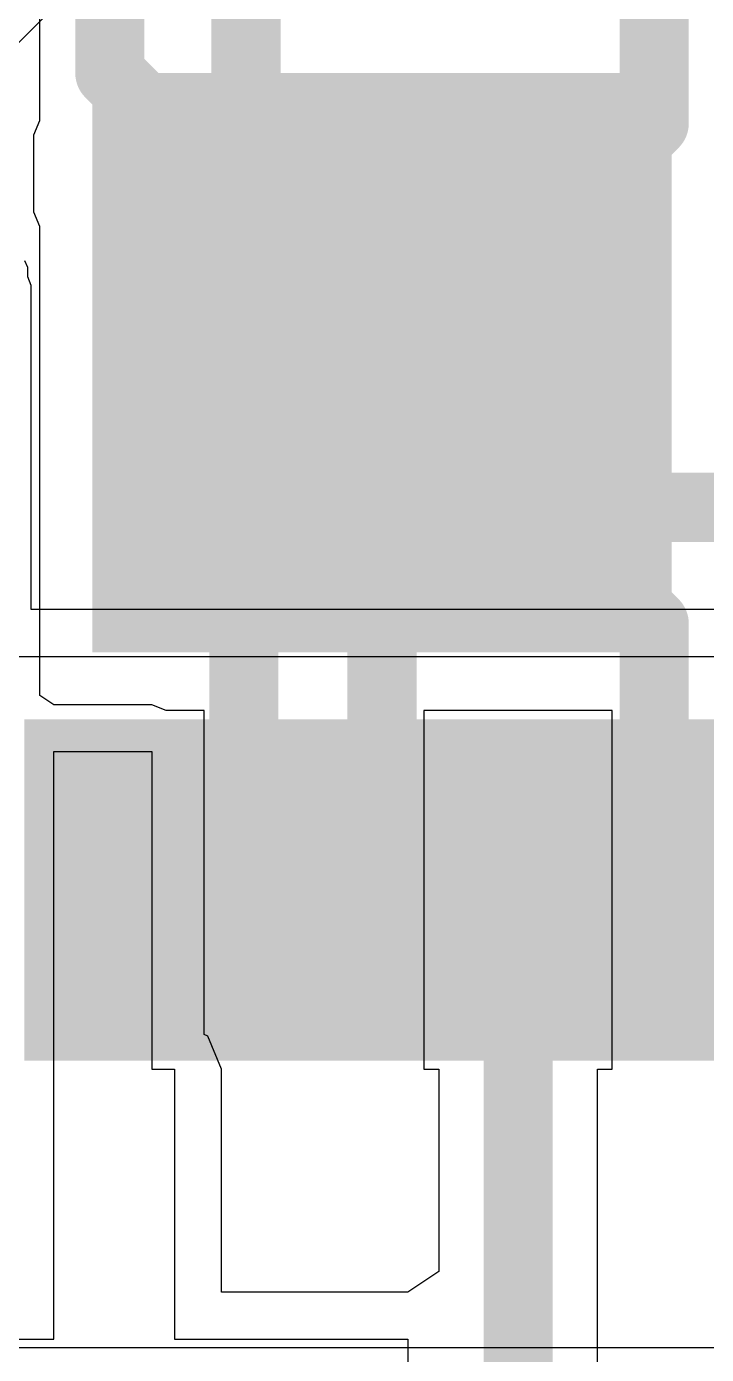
# Model space of a CAD drawing. Header units: inches. Extents: x -0.2 to 17.4, y -0.2 to 2.6.
# Drawn here: x 1.6749 to 1.7535, y 0.9392 to 1.0929 of the extents above; entities that cross this region are included whole.
import ezdxf

# ---------------------------------------------------------------- set-up
doc = ezdxf.new("R2010")
doc.units = ezdxf.units.IN
doc.header["$MEASUREMENT"] = 0
for name, color, linetype in [('Bottom Layer', 5, 'Continuous'), ('Drill Drawing', 1, 'Continuous'), ('Top Layer', 1, 'Continuous'), ('Top Paste', 8, 'Continuous'), ('Top Solder', 216, 'Continuous'), ('Via Holes', 16, 'Continuous')]:
    doc.layers.add(name, color=color, linetype=linetype)

# ---------------------------------------------------------------- blocks, each defined once
blk = doc.blocks.new('20_QFN_3X3__21')
at = {"layer": 'Top Layer'}
for points in [[(0.07677, 0.0374), (0.07677, 0.02559), (0.04528, 0.02559), (0.04528, 0.0374)], [(-0.02953, 0.02953), (0.02953, 0.02953), (0.02953, -0.02953), (-0.02953, -0.02953)], [(0.07677, 0.02165), (0.07677, 0.00984), (0.04528, 0.00984), (0.04528, 0.02165)], [(0.07677, 0.00591), (0.07677, -0.00591), (0.04528, -0.00591), (0.04528, 0.00591)], [(0.07677, -0.00984), (0.07677, -0.02165), (0.04528, -0.02165), (0.04528, -0.00984)], [(0.07677, -0.02559), (0.07677, -0.0374), (0.04528, -0.0374), (0.04528, -0.02559)]]:
    blk.add_hatch(color=1, dxfattribs=at).paths.add_polyline_path(points)
at = {"layer": 'Top Paste'}
for points in [[(0.07677, 0.0374), (0.07677, 0.02559), (0.04528, 0.02559), (0.04528, 0.0374)], [(-0.02953, 0.02953), (0.02953, 0.02953), (0.02953, -0.02953), (-0.02953, -0.02953)], [(0.07677, 0.02165), (0.07677, 0.00984), (0.04528, 0.00984), (0.04528, 0.02165)], [(0.07677, 0.00591), (0.07677, -0.00591), (0.04528, -0.00591), (0.04528, 0.00591)], [(0.07677, -0.00984), (0.07677, -0.02165), (0.04528, -0.02165), (0.04528, -0.00984)], [(0.07677, -0.02559), (0.07677, -0.0374), (0.04528, -0.0374), (0.04528, -0.02559)]]:
    blk.add_hatch(color=8, dxfattribs=at).paths.add_polyline_path(points)
at = {"layer": 'Top Solder'}
for points in [[(0.08077, 0.0414), (0.08077, 0.02159), (0.04128, 0.02159), (0.04128, 0.0414)], [(-0.03353, 0.03353), (0.03353, 0.03353), (0.03353, -0.03353), (-0.03353, -0.03353)], [(0.08077, 0.02565), (0.08077, 0.00584), (0.04128, 0.00584), (0.04128, 0.02565)], [(0.08077, 0.00991), (0.08077, -0.00991), (0.04128, -0.00991), (0.04128, 0.00991)], [(0.08077, -0.00584), (0.08077, -0.02565), (0.04128, -0.02565), (0.04128, -0.00584)], [(0.08077, -0.02159), (0.08077, -0.0414), (0.04128, -0.0414), (0.04128, -0.02159)]]:
    blk.add_hatch(color=216, dxfattribs=at).paths.add_polyline_path(points)

msp = doc.modelspace()

# ---------------------------------------------------------------- hatches: boundary and pattern name
at = {"layer": 'Bottom Layer'}
h = msp.add_hatch(color=5, dxfattribs=at)
edge = h.paths.add_edge_path()
edge.add_arc((1.7, 1.071), 0.01181, 0, 360)
h = msp.add_hatch(color=5, dxfattribs=at)
edge = h.paths.add_edge_path()
edge.add_arc((1.733, 1.071), 0.01181, 0, 360)
h = msp.add_hatch(color=5, dxfattribs=at)
edge = h.paths.add_edge_path()
edge.add_arc((1.716, 1.054), 0.01181, 0, 360)
h = msp.add_hatch(color=5, dxfattribs=at)
edge = h.paths.add_edge_path()
edge.add_arc((1.7, 1.03725), 0.01181, 0, 360)
h = msp.add_hatch(color=5, dxfattribs=at)
edge = h.paths.add_edge_path()
edge.add_arc((1.733, 1.03725), 0.01181, 0, 360)
at = {"layer": 'Top Layer'}
h = msp.add_hatch(color=1, dxfattribs=at)
edge = h.paths.add_edge_path()
edge.add_arc((1.7, 1.071), 0.01181, 0, 360)
h = msp.add_hatch(color=1, dxfattribs=at)
edge = h.paths.add_edge_path()
edge.add_arc((1.733, 1.071), 0.01181, 0, 360)
h = msp.add_hatch(color=1, dxfattribs=at)
edge = h.paths.add_edge_path()
edge.add_arc((1.716, 1.054), 0.01181, 0, 360)
h = msp.add_hatch(color=1, dxfattribs=at)
edge = h.paths.add_edge_path()
edge.add_arc((1.7, 1.03725), 0.01181, 0, 360)
h = msp.add_hatch(color=1, dxfattribs=at)
edge = h.paths.add_edge_path()
edge.add_arc((1.733, 1.03725), 0.01181, 0, 360)
at = {"layer": 'Via Holes'}
h = msp.add_hatch(color=7, dxfattribs=at)
edge = h.paths.add_edge_path()
edge.add_arc((1.7, 1.071), 0.00591, 0, 360)
h = msp.add_hatch(color=7, dxfattribs=at)
edge = h.paths.add_edge_path()
edge.add_arc((1.733, 1.071), 0.00591, 0, 360)
h = msp.add_hatch(color=7, dxfattribs=at)
edge = h.paths.add_edge_path()
edge.add_arc((1.716, 1.054), 0.00591, 0, 360)
h = msp.add_hatch(color=7, dxfattribs=at)
edge = h.paths.add_edge_path()
edge.add_arc((1.7, 1.03725), 0.00591, 0, 360)
h = msp.add_hatch(color=7, dxfattribs=at)
edge = h.paths.add_edge_path()
edge.add_arc((1.733, 1.03725), 0.00591, 0, 360)

# ---------------------------------------------------------------- linework, layer by layer
at = {"layer": 'Bottom Layer'}
for p, q in [((1.65731, 1.07441), (1.71228, 1.12938)), ((1.675, 1.06499), (1.67468, 1.06576)), ((1.675, 1.06392), (1.675, 1.06499)), ((1.67541, 1.06292), (1.675, 1.06392)), ((1.67541, 1.02541), (1.67541, 1.06292)), ((1.85192, 1.02541), (1.67541, 1.02541)), ((1.67, 1.02), (1.85192, 1.02)), ((1.853, 0.94), (1.42727, 0.94))]:
    msp.add_line(p, q, dxfattribs=at)
at = {"layer": 'Drill Drawing'}
for points in [[(1.69, 1.076, 0.002, 0.002, 0), (1.69, 1.081, 0.002, 0.002, 0)], [(1.69, 1.081, 0.002, 0.002, 0), (1.695, 1.081, 0.002, 0.002, 0)], [(1.695, 1.081, 0.002, 0.002, 0), (1.7, 1.076, 0.002, 0.002, 0)], [(1.7, 1.076, 0.002, 0.002, 0), (1.705, 1.081, 0.002, 0.002, 0)], [(1.705, 1.081, 0.002, 0.002, 0), (1.71, 1.081, 0.002, 0.002, 0)], [(1.71, 1.076, 0.002, 0.002, 0), (1.71, 1.081, 0.002, 0.002, 0)], [(1.723, 1.076, 0.002, 0.002, 0), (1.723, 1.081, 0.002, 0.002, 0)], [(1.723, 1.081, 0.002, 0.002, 0), (1.728, 1.081, 0.002, 0.002, 0)], [(1.728, 1.081, 0.002, 0.002, 0), (1.733, 1.076, 0.002, 0.002, 0)], [(1.733, 1.076, 0.002, 0.002, 0), (1.738, 1.081, 0.002, 0.002, 0)], [(1.738, 1.081, 0.002, 0.002, 0), (1.743, 1.081, 0.002, 0.002, 0)], [(1.743, 1.076, 0.002, 0.002, 0), (1.743, 1.081, 0.002, 0.002, 0)], [(1.69, 1.076, 0.002, 0.002, 0), (1.695, 1.071, 0.002, 0.002, 0)], [(1.705, 1.071, 0.002, 0.002, 0), (1.71, 1.076, 0.002, 0.002, 0)], [(1.723, 1.076, 0.002, 0.002, 0), (1.728, 1.071, 0.002, 0.002, 0)], [(1.738, 1.071, 0.002, 0.002, 0), (1.743, 1.076, 0.002, 0.002, 0)], [(1.69, 1.066, 0.002, 0.002, 0), (1.695, 1.071, 0.002, 0.002, 0)], [(1.705, 1.071, 0.002, 0.002, 0), (1.71, 1.066, 0.002, 0.002, 0)], [(1.723, 1.066, 0.002, 0.002, 0), (1.728, 1.071, 0.002, 0.002, 0)], [(1.738, 1.071, 0.002, 0.002, 0), (1.743, 1.066, 0.002, 0.002, 0)], [(1.69, 1.061, 0.002, 0.002, 0), (1.69, 1.066, 0.002, 0.002, 0)], [(1.695, 1.061, 0.002, 0.002, 0), (1.7, 1.066, 0.002, 0.002, 0)], [(1.7, 1.066, 0.002, 0.002, 0), (1.705, 1.061, 0.002, 0.002, 0)], [(1.71, 1.061, 0.002, 0.002, 0), (1.71, 1.066, 0.002, 0.002, 0)], [(1.723, 1.061, 0.002, 0.002, 0), (1.723, 1.066, 0.002, 0.002, 0)], [(1.728, 1.061, 0.002, 0.002, 0), (1.733, 1.066, 0.002, 0.002, 0)], [(1.733, 1.066, 0.002, 0.002, 0), (1.738, 1.061, 0.002, 0.002, 0)], [(1.743, 1.061, 0.002, 0.002, 0), (1.743, 1.066, 0.002, 0.002, 0)], [(1.706, 1.059, 0.002, 0.002, 0), (1.706, 1.064, 0.002, 0.002, 0)], [(1.706, 1.064, 0.002, 0.002, 0), (1.711, 1.064, 0.002, 0.002, 0)], [(1.711, 1.064, 0.002, 0.002, 0), (1.716, 1.059, 0.002, 0.002, 0)], [(1.716, 1.059, 0.002, 0.002, 0), (1.721, 1.064, 0.002, 0.002, 0)], [(1.721, 1.064, 0.002, 0.002, 0), (1.726, 1.064, 0.002, 0.002, 0)], [(1.726, 1.059, 0.002, 0.002, 0), (1.726, 1.064, 0.002, 0.002, 0)], [(1.69, 1.061, 0.002, 0.002, 0), (1.695, 1.061, 0.002, 0.002, 0)], [(1.705, 1.061, 0.002, 0.002, 0), (1.71, 1.061, 0.002, 0.002, 0)], [(1.723, 1.061, 0.002, 0.002, 0), (1.728, 1.061, 0.002, 0.002, 0)], [(1.738, 1.061, 0.002, 0.002, 0), (1.743, 1.061, 0.002, 0.002, 0)], [(1.706, 1.059, 0.002, 0.002, 0), (1.711, 1.054, 0.002, 0.002, 0)], [(1.721, 1.054, 0.002, 0.002, 0), (1.726, 1.059, 0.002, 0.002, 0)], [(1.706, 1.049, 0.002, 0.002, 0), (1.711, 1.054, 0.002, 0.002, 0)], [(1.721, 1.054, 0.002, 0.002, 0), (1.726, 1.049, 0.002, 0.002, 0)], [(1.706, 1.044, 0.002, 0.002, 0), (1.706, 1.049, 0.002, 0.002, 0)], [(1.711, 1.044, 0.002, 0.002, 0), (1.716, 1.049, 0.002, 0.002, 0)], [(1.716, 1.049, 0.002, 0.002, 0), (1.721, 1.044, 0.002, 0.002, 0)], [(1.726, 1.044, 0.002, 0.002, 0), (1.726, 1.049, 0.002, 0.002, 0)], [(1.69, 1.04225, 0.002, 0.002, 0), (1.69, 1.04725, 0.002, 0.002, 0)], [(1.69, 1.04725, 0.002, 0.002, 0), (1.695, 1.04725, 0.002, 0.002, 0)], [(1.695, 1.04725, 0.002, 0.002, 0), (1.7, 1.04225, 0.002, 0.002, 0)], [(1.7, 1.04225, 0.002, 0.002, 0), (1.705, 1.04725, 0.002, 0.002, 0)], [(1.705, 1.04725, 0.002, 0.002, 0), (1.71, 1.04725, 0.002, 0.002, 0)], [(1.71, 1.04225, 0.002, 0.002, 0), (1.71, 1.04725, 0.002, 0.002, 0)], [(1.723, 1.04225, 0.002, 0.002, 0), (1.723, 1.04725, 0.002, 0.002, 0)], [(1.723, 1.04725, 0.002, 0.002, 0), (1.728, 1.04725, 0.002, 0.002, 0)], [(1.728, 1.04725, 0.002, 0.002, 0), (1.733, 1.04225, 0.002, 0.002, 0)], [(1.733, 1.04225, 0.002, 0.002, 0), (1.738, 1.04725, 0.002, 0.002, 0)], [(1.738, 1.04725, 0.002, 0.002, 0), (1.743, 1.04725, 0.002, 0.002, 0)], [(1.743, 1.04225, 0.002, 0.002, 0), (1.743, 1.04725, 0.002, 0.002, 0)], [(1.706, 1.044, 0.002, 0.002, 0), (1.711, 1.044, 0.002, 0.002, 0)], [(1.721, 1.044, 0.002, 0.002, 0), (1.726, 1.044, 0.002, 0.002, 0)], [(1.69, 1.04225, 0.002, 0.002, 0), (1.695, 1.03725, 0.002, 0.002, 0)], [(1.705, 1.03725, 0.002, 0.002, 0), (1.71, 1.04225, 0.002, 0.002, 0)], [(1.723, 1.04225, 0.002, 0.002, 0), (1.728, 1.03725, 0.002, 0.002, 0)], [(1.738, 1.03725, 0.002, 0.002, 0), (1.743, 1.04225, 0.002, 0.002, 0)], [(1.69, 1.03225, 0.002, 0.002, 0), (1.695, 1.03725, 0.002, 0.002, 0)], [(1.705, 1.03725, 0.002, 0.002, 0), (1.71, 1.03225, 0.002, 0.002, 0)], [(1.723, 1.03225, 0.002, 0.002, 0), (1.728, 1.03725, 0.002, 0.002, 0)], [(1.738, 1.03725, 0.002, 0.002, 0), (1.743, 1.03225, 0.002, 0.002, 0)], [(1.69, 1.02725, 0.002, 0.002, 0), (1.69, 1.03225, 0.002, 0.002, 0)], [(1.695, 1.02725, 0.002, 0.002, 0), (1.7, 1.03225, 0.002, 0.002, 0)], [(1.7, 1.03225, 0.002, 0.002, 0), (1.705, 1.02725, 0.002, 0.002, 0)], [(1.71, 1.02725, 0.002, 0.002, 0), (1.71, 1.03225, 0.002, 0.002, 0)], [(1.723, 1.02725, 0.002, 0.002, 0), (1.723, 1.03225, 0.002, 0.002, 0)], [(1.728, 1.02725, 0.002, 0.002, 0), (1.733, 1.03225, 0.002, 0.002, 0)], [(1.733, 1.03225, 0.002, 0.002, 0), (1.738, 1.02725, 0.002, 0.002, 0)], [(1.743, 1.02725, 0.002, 0.002, 0), (1.743, 1.03225, 0.002, 0.002, 0)], [(1.69, 1.02725, 0.002, 0.002, 0), (1.695, 1.02725, 0.002, 0.002, 0)], [(1.705, 1.02725, 0.002, 0.002, 0), (1.71, 1.02725, 0.002, 0.002, 0)], [(1.723, 1.02725, 0.002, 0.002, 0), (1.728, 1.02725, 0.002, 0.002, 0)], [(1.738, 1.02725, 0.002, 0.002, 0), (1.743, 1.02725, 0.002, 0.002, 0)]]:
    msp.add_lwpolyline(points, format="xyseb", dxfattribs=at)
for points in [[(1.6895, 1.081, 0.001, 0.001, 1), (1.6905, 1.081, 0.001, 0.001, 1)], [(1.6895, 1.081, 0.001, 0.001, 1), (1.6905, 1.081, 0.001, 0.001, 1)], [(1.6945, 1.081, 0.001, 0.001, 1), (1.6955, 1.081, 0.001, 0.001, 1)], [(1.6945, 1.081, 0.001, 0.001, 1), (1.6955, 1.081, 0.001, 0.001, 1)], [(1.7045, 1.081, 0.001, 0.001, 1), (1.7055, 1.081, 0.001, 0.001, 1)], [(1.7045, 1.081, 0.001, 0.001, 1), (1.7055, 1.081, 0.001, 0.001, 1)], [(1.7095, 1.081, 0.001, 0.001, 1), (1.7105, 1.081, 0.001, 0.001, 1)], [(1.7095, 1.081, 0.001, 0.001, 1), (1.7105, 1.081, 0.001, 0.001, 1)], [(1.7225, 1.081, 0.001, 0.001, 1), (1.7235, 1.081, 0.001, 0.001, 1)], [(1.7225, 1.081, 0.001, 0.001, 1), (1.7235, 1.081, 0.001, 0.001, 1)], [(1.7275, 1.081, 0.001, 0.001, 1), (1.7285, 1.081, 0.001, 0.001, 1)], [(1.7275, 1.081, 0.001, 0.001, 1), (1.7285, 1.081, 0.001, 0.001, 1)], [(1.7375, 1.081, 0.001, 0.001, 1), (1.7385, 1.081, 0.001, 0.001, 1)], [(1.7375, 1.081, 0.001, 0.001, 1), (1.7385, 1.081, 0.001, 0.001, 1)], [(1.7425, 1.081, 0.001, 0.001, 1), (1.7435, 1.081, 0.001, 0.001, 1)], [(1.7425, 1.081, 0.001, 0.001, 1), (1.7435, 1.081, 0.001, 0.001, 1)], [(1.6895, 1.076, 0.001, 0.001, 1), (1.6905, 1.076, 0.001, 0.001, 1)], [(1.6895, 1.076, 0.001, 0.001, 1), (1.6905, 1.076, 0.001, 0.001, 1)], [(1.6995, 1.076, 0.001, 0.001, 1), (1.7005, 1.076, 0.001, 0.001, 1)], [(1.6995, 1.076, 0.001, 0.001, 1), (1.7005, 1.076, 0.001, 0.001, 1)], [(1.7095, 1.076, 0.001, 0.001, 1), (1.7105, 1.076, 0.001, 0.001, 1)], [(1.7095, 1.076, 0.001, 0.001, 1), (1.7105, 1.076, 0.001, 0.001, 1)], [(1.7225, 1.076, 0.001, 0.001, 1), (1.7235, 1.076, 0.001, 0.001, 1)], [(1.7225, 1.076, 0.001, 0.001, 1), (1.7235, 1.076, 0.001, 0.001, 1)], [(1.7325, 1.076, 0.001, 0.001, 1), (1.7335, 1.076, 0.001, 0.001, 1)], [(1.7325, 1.076, 0.001, 0.001, 1), (1.7335, 1.076, 0.001, 0.001, 1)], [(1.7425, 1.076, 0.001, 0.001, 1), (1.7435, 1.076, 0.001, 0.001, 1)], [(1.7425, 1.076, 0.001, 0.001, 1), (1.7435, 1.076, 0.001, 0.001, 1)], [(1.6945, 1.071, 0.001, 0.001, 1), (1.6955, 1.071, 0.001, 0.001, 1)], [(1.6945, 1.071, 0.001, 0.001, 1), (1.6955, 1.071, 0.001, 0.001, 1)], [(1.7045, 1.071, 0.001, 0.001, 1), (1.7055, 1.071, 0.001, 0.001, 1)], [(1.7045, 1.071, 0.001, 0.001, 1), (1.7055, 1.071, 0.001, 0.001, 1)], [(1.7275, 1.071, 0.001, 0.001, 1), (1.7285, 1.071, 0.001, 0.001, 1)], [(1.7275, 1.071, 0.001, 0.001, 1), (1.7285, 1.071, 0.001, 0.001, 1)], [(1.7375, 1.071, 0.001, 0.001, 1), (1.7385, 1.071, 0.001, 0.001, 1)], [(1.7375, 1.071, 0.001, 0.001, 1), (1.7385, 1.071, 0.001, 0.001, 1)], [(1.6895, 1.066, 0.001, 0.001, 1), (1.6905, 1.066, 0.001, 0.001, 1)], [(1.6895, 1.066, 0.001, 0.001, 1), (1.6905, 1.066, 0.001, 0.001, 1)], [(1.6995, 1.066, 0.001, 0.001, 1), (1.7005, 1.066, 0.001, 0.001, 1)], [(1.6995, 1.066, 0.001, 0.001, 1), (1.7005, 1.066, 0.001, 0.001, 1)], [(1.7095, 1.066, 0.001, 0.001, 1), (1.7105, 1.066, 0.001, 0.001, 1)], [(1.7095, 1.066, 0.001, 0.001, 1), (1.7105, 1.066, 0.001, 0.001, 1)], [(1.7225, 1.066, 0.001, 0.001, 1), (1.7235, 1.066, 0.001, 0.001, 1)], [(1.7225, 1.066, 0.001, 0.001, 1), (1.7235, 1.066, 0.001, 0.001, 1)], [(1.7325, 1.066, 0.001, 0.001, 1), (1.7335, 1.066, 0.001, 0.001, 1)], [(1.7325, 1.066, 0.001, 0.001, 1), (1.7335, 1.066, 0.001, 0.001, 1)], [(1.7425, 1.066, 0.001, 0.001, 1), (1.7435, 1.066, 0.001, 0.001, 1)], [(1.7425, 1.066, 0.001, 0.001, 1), (1.7435, 1.066, 0.001, 0.001, 1)], [(1.7055, 1.064, 0.001, 0.001, 1), (1.7065, 1.064, 0.001, 0.001, 1)], [(1.7055, 1.064, 0.001, 0.001, 1), (1.7065, 1.064, 0.001, 0.001, 1)], [(1.7105, 1.064, 0.001, 0.001, 1), (1.7115, 1.064, 0.001, 0.001, 1)], [(1.7105, 1.064, 0.001, 0.001, 1), (1.7115, 1.064, 0.001, 0.001, 1)], [(1.7205, 1.064, 0.001, 0.001, 1), (1.7215, 1.064, 0.001, 0.001, 1)], [(1.7205, 1.064, 0.001, 0.001, 1), (1.7215, 1.064, 0.001, 0.001, 1)], [(1.7255, 1.064, 0.001, 0.001, 1), (1.7265, 1.064, 0.001, 0.001, 1)], [(1.7255, 1.064, 0.001, 0.001, 1), (1.7265, 1.064, 0.001, 0.001, 1)], [(1.6895, 1.061, 0.001, 0.001, 1), (1.6905, 1.061, 0.001, 0.001, 1)], [(1.6895, 1.061, 0.001, 0.001, 1), (1.6905, 1.061, 0.001, 0.001, 1)], [(1.6945, 1.061, 0.001, 0.001, 1), (1.6955, 1.061, 0.001, 0.001, 1)], [(1.6945, 1.061, 0.001, 0.001, 1), (1.6955, 1.061, 0.001, 0.001, 1)], [(1.7045, 1.061, 0.001, 0.001, 1), (1.7055, 1.061, 0.001, 0.001, 1)], [(1.7045, 1.061, 0.001, 0.001, 1), (1.7055, 1.061, 0.001, 0.001, 1)], [(1.7095, 1.061, 0.001, 0.001, 1), (1.7105, 1.061, 0.001, 0.001, 1)], [(1.7095, 1.061, 0.001, 0.001, 1), (1.7105, 1.061, 0.001, 0.001, 1)], [(1.7225, 1.061, 0.001, 0.001, 1), (1.7235, 1.061, 0.001, 0.001, 1)], [(1.7225, 1.061, 0.001, 0.001, 1), (1.7235, 1.061, 0.001, 0.001, 1)], [(1.7275, 1.061, 0.001, 0.001, 1), (1.7285, 1.061, 0.001, 0.001, 1)], [(1.7275, 1.061, 0.001, 0.001, 1), (1.7285, 1.061, 0.001, 0.001, 1)], [(1.7375, 1.061, 0.001, 0.001, 1), (1.7385, 1.061, 0.001, 0.001, 1)], [(1.7375, 1.061, 0.001, 0.001, 1), (1.7385, 1.061, 0.001, 0.001, 1)], [(1.7425, 1.061, 0.001, 0.001, 1), (1.7435, 1.061, 0.001, 0.001, 1)], [(1.7425, 1.061, 0.001, 0.001, 1), (1.7435, 1.061, 0.001, 0.001, 1)], [(1.7055, 1.059, 0.001, 0.001, 1), (1.7065, 1.059, 0.001, 0.001, 1)], [(1.7055, 1.059, 0.001, 0.001, 1), (1.7065, 1.059, 0.001, 0.001, 1)], [(1.7155, 1.059, 0.001, 0.001, 1), (1.7165, 1.059, 0.001, 0.001, 1)], [(1.7155, 1.059, 0.001, 0.001, 1), (1.7165, 1.059, 0.001, 0.001, 1)], [(1.7255, 1.059, 0.001, 0.001, 1), (1.7265, 1.059, 0.001, 0.001, 1)], [(1.7255, 1.059, 0.001, 0.001, 1), (1.7265, 1.059, 0.001, 0.001, 1)], [(1.7105, 1.054, 0.001, 0.001, 1), (1.7115, 1.054, 0.001, 0.001, 1)], [(1.7105, 1.054, 0.001, 0.001, 1), (1.7115, 1.054, 0.001, 0.001, 1)], [(1.7205, 1.054, 0.001, 0.001, 1), (1.7215, 1.054, 0.001, 0.001, 1)], [(1.7205, 1.054, 0.001, 0.001, 1), (1.7215, 1.054, 0.001, 0.001, 1)], [(1.7055, 1.049, 0.001, 0.001, 1), (1.7065, 1.049, 0.001, 0.001, 1)], [(1.7055, 1.049, 0.001, 0.001, 1), (1.7065, 1.049, 0.001, 0.001, 1)], [(1.7155, 1.049, 0.001, 0.001, 1), (1.7165, 1.049, 0.001, 0.001, 1)], [(1.7155, 1.049, 0.001, 0.001, 1), (1.7165, 1.049, 0.001, 0.001, 1)], [(1.7255, 1.049, 0.001, 0.001, 1), (1.7265, 1.049, 0.001, 0.001, 1)], [(1.7255, 1.049, 0.001, 0.001, 1), (1.7265, 1.049, 0.001, 0.001, 1)], [(1.6895, 1.04725, 0.001, 0.001, 1), (1.6905, 1.04725, 0.001, 0.001, 1)], [(1.6895, 1.04725, 0.001, 0.001, 1), (1.6905, 1.04725, 0.001, 0.001, 1)], [(1.6945, 1.04725, 0.001, 0.001, 1), (1.6955, 1.04725, 0.001, 0.001, 1)], [(1.6945, 1.04725, 0.001, 0.001, 1), (1.6955, 1.04725, 0.001, 0.001, 1)], [(1.7045, 1.04725, 0.001, 0.001, 1), (1.7055, 1.04725, 0.001, 0.001, 1)], [(1.7045, 1.04725, 0.001, 0.001, 1), (1.7055, 1.04725, 0.001, 0.001, 1)], [(1.7095, 1.04725, 0.001, 0.001, 1), (1.7105, 1.04725, 0.001, 0.001, 1)], [(1.7095, 1.04725, 0.001, 0.001, 1), (1.7105, 1.04725, 0.001, 0.001, 1)], [(1.7225, 1.04725, 0.001, 0.001, 1), (1.7235, 1.04725, 0.001, 0.001, 1)], [(1.7225, 1.04725, 0.001, 0.001, 1), (1.7235, 1.04725, 0.001, 0.001, 1)], [(1.7275, 1.04725, 0.001, 0.001, 1), (1.7285, 1.04725, 0.001, 0.001, 1)], [(1.7275, 1.04725, 0.001, 0.001, 1), (1.7285, 1.04725, 0.001, 0.001, 1)], [(1.7375, 1.04725, 0.001, 0.001, 1), (1.7385, 1.04725, 0.001, 0.001, 1)], [(1.7375, 1.04725, 0.001, 0.001, 1), (1.7385, 1.04725, 0.001, 0.001, 1)], [(1.7425, 1.04725, 0.001, 0.001, 1), (1.7435, 1.04725, 0.001, 0.001, 1)], [(1.7425, 1.04725, 0.001, 0.001, 1), (1.7435, 1.04725, 0.001, 0.001, 1)], [(1.7055, 1.044, 0.001, 0.001, 1), (1.7065, 1.044, 0.001, 0.001, 1)], [(1.7055, 1.044, 0.001, 0.001, 1), (1.7065, 1.044, 0.001, 0.001, 1)], [(1.7105, 1.044, 0.001, 0.001, 1), (1.7115, 1.044, 0.001, 0.001, 1)], [(1.7105, 1.044, 0.001, 0.001, 1), (1.7115, 1.044, 0.001, 0.001, 1)], [(1.7205, 1.044, 0.001, 0.001, 1), (1.7215, 1.044, 0.001, 0.001, 1)], [(1.7205, 1.044, 0.001, 0.001, 1), (1.7215, 1.044, 0.001, 0.001, 1)], [(1.7255, 1.044, 0.001, 0.001, 1), (1.7265, 1.044, 0.001, 0.001, 1)], [(1.7255, 1.044, 0.001, 0.001, 1), (1.7265, 1.044, 0.001, 0.001, 1)], [(1.6895, 1.04225, 0.001, 0.001, 1), (1.6905, 1.04225, 0.001, 0.001, 1)], [(1.6895, 1.04225, 0.001, 0.001, 1), (1.6905, 1.04225, 0.001, 0.001, 1)], [(1.6995, 1.04225, 0.001, 0.001, 1), (1.7005, 1.04225, 0.001, 0.001, 1)], [(1.6995, 1.04225, 0.001, 0.001, 1), (1.7005, 1.04225, 0.001, 0.001, 1)], [(1.7095, 1.04225, 0.001, 0.001, 1), (1.7105, 1.04225, 0.001, 0.001, 1)], [(1.7095, 1.04225, 0.001, 0.001, 1), (1.7105, 1.04225, 0.001, 0.001, 1)], [(1.7225, 1.04225, 0.001, 0.001, 1), (1.7235, 1.04225, 0.001, 0.001, 1)], [(1.7225, 1.04225, 0.001, 0.001, 1), (1.7235, 1.04225, 0.001, 0.001, 1)], [(1.7325, 1.04225, 0.001, 0.001, 1), (1.7335, 1.04225, 0.001, 0.001, 1)], [(1.7325, 1.04225, 0.001, 0.001, 1), (1.7335, 1.04225, 0.001, 0.001, 1)], [(1.7425, 1.04225, 0.001, 0.001, 1), (1.7435, 1.04225, 0.001, 0.001, 1)], [(1.7425, 1.04225, 0.001, 0.001, 1), (1.7435, 1.04225, 0.001, 0.001, 1)], [(1.6945, 1.03725, 0.001, 0.001, 1), (1.6955, 1.03725, 0.001, 0.001, 1)], [(1.6945, 1.03725, 0.001, 0.001, 1), (1.6955, 1.03725, 0.001, 0.001, 1)], [(1.7045, 1.03725, 0.001, 0.001, 1), (1.7055, 1.03725, 0.001, 0.001, 1)], [(1.7045, 1.03725, 0.001, 0.001, 1), (1.7055, 1.03725, 0.001, 0.001, 1)], [(1.7275, 1.03725, 0.001, 0.001, 1), (1.7285, 1.03725, 0.001, 0.001, 1)], [(1.7275, 1.03725, 0.001, 0.001, 1), (1.7285, 1.03725, 0.001, 0.001, 1)], [(1.7375, 1.03725, 0.001, 0.001, 1), (1.7385, 1.03725, 0.001, 0.001, 1)], [(1.7375, 1.03725, 0.001, 0.001, 1), (1.7385, 1.03725, 0.001, 0.001, 1)], [(1.6895, 1.03225, 0.001, 0.001, 1), (1.6905, 1.03225, 0.001, 0.001, 1)], [(1.6895, 1.03225, 0.001, 0.001, 1), (1.6905, 1.03225, 0.001, 0.001, 1)], [(1.6995, 1.03225, 0.001, 0.001, 1), (1.7005, 1.03225, 0.001, 0.001, 1)], [(1.6995, 1.03225, 0.001, 0.001, 1), (1.7005, 1.03225, 0.001, 0.001, 1)], [(1.7095, 1.03225, 0.001, 0.001, 1), (1.7105, 1.03225, 0.001, 0.001, 1)], [(1.7095, 1.03225, 0.001, 0.001, 1), (1.7105, 1.03225, 0.001, 0.001, 1)], [(1.7225, 1.03225, 0.001, 0.001, 1), (1.7235, 1.03225, 0.001, 0.001, 1)], [(1.7225, 1.03225, 0.001, 0.001, 1), (1.7235, 1.03225, 0.001, 0.001, 1)], [(1.7325, 1.03225, 0.001, 0.001, 1), (1.7335, 1.03225, 0.001, 0.001, 1)], [(1.7325, 1.03225, 0.001, 0.001, 1), (1.7335, 1.03225, 0.001, 0.001, 1)], [(1.7425, 1.03225, 0.001, 0.001, 1), (1.7435, 1.03225, 0.001, 0.001, 1)], [(1.7425, 1.03225, 0.001, 0.001, 1), (1.7435, 1.03225, 0.001, 0.001, 1)], [(1.6895, 1.02725, 0.001, 0.001, 1), (1.6905, 1.02725, 0.001, 0.001, 1)], [(1.6895, 1.02725, 0.001, 0.001, 1), (1.6905, 1.02725, 0.001, 0.001, 1)], [(1.6945, 1.02725, 0.001, 0.001, 1), (1.6955, 1.02725, 0.001, 0.001, 1)], [(1.6945, 1.02725, 0.001, 0.001, 1), (1.6955, 1.02725, 0.001, 0.001, 1)], [(1.7045, 1.02725, 0.001, 0.001, 1), (1.7055, 1.02725, 0.001, 0.001, 1)], [(1.7045, 1.02725, 0.001, 0.001, 1), (1.7055, 1.02725, 0.001, 0.001, 1)], [(1.7095, 1.02725, 0.001, 0.001, 1), (1.7105, 1.02725, 0.001, 0.001, 1)], [(1.7095, 1.02725, 0.001, 0.001, 1), (1.7105, 1.02725, 0.001, 0.001, 1)], [(1.7225, 1.02725, 0.001, 0.001, 1), (1.7235, 1.02725, 0.001, 0.001, 1)], [(1.7225, 1.02725, 0.001, 0.001, 1), (1.7235, 1.02725, 0.001, 0.001, 1)], [(1.7275, 1.02725, 0.001, 0.001, 1), (1.7285, 1.02725, 0.001, 0.001, 1)], [(1.7275, 1.02725, 0.001, 0.001, 1), (1.7285, 1.02725, 0.001, 0.001, 1)], [(1.7375, 1.02725, 0.001, 0.001, 1), (1.7385, 1.02725, 0.001, 0.001, 1)], [(1.7375, 1.02725, 0.001, 0.001, 1), (1.7385, 1.02725, 0.001, 0.001, 1)], [(1.7425, 1.02725, 0.001, 0.001, 1), (1.7435, 1.02725, 0.001, 0.001, 1)], [(1.7425, 1.02725, 0.001, 0.001, 1), (1.7435, 1.02725, 0.001, 0.001, 1)]]:
    msp.add_lwpolyline(points, format="xyseb", close=True, dxfattribs=at)
at = {"layer": 'Top Layer'}
for p, q in [((1.67641, 1.082), (1.67641, 1.133)), ((1.67572, 1.08034), (1.67641, 1.082)), ((1.67572, 1.07141), (1.67572, 1.08034)), ((1.67641, 1.06975), (1.67572, 1.07141)), ((1.67641, 1.01547), (1.67641, 1.06975)), ((1.678, 1.01441), (1.67641, 1.01547)), ((1.68935, 1.01441), (1.678, 1.01441)), ((1.69101, 1.01372), (1.68935, 1.01441)), ((1.69541, 1.01372), (1.69101, 1.01372)), ((1.69541, 0.97623), (1.69541, 1.01372)), ((1.74265, 1.01372), (1.72084, 1.01372)), ((1.72084, 1.01372), (1.72084, 0.97223)), ((1.74265, 0.97223), (1.74265, 1.01372)), ((1.678, 0.941), (1.678, 1.009)), ((1.678, 1.009), (1.68935, 1.009)), ((1.68935, 1.009), (1.68935, 0.97223)), ((1.69583, 0.97606), (1.69541, 0.97623)), ((1.69741, 0.97223), (1.69583, 0.97606)), ((1.68935, 0.97223), (1.692, 0.97223)), ((1.692, 0.97223), (1.692, 0.941)), ((1.69741, 0.94641), (1.69741, 0.97223)), ((1.72084, 0.97223), (1.72257, 0.97223)), ((1.72257, 0.97223), (1.72257, 0.9488)), ((1.74092, 0.93241), (1.74092, 0.97223)), ((1.74092, 0.97223), (1.74265, 0.97223)), ((1.72257, 0.9488), (1.719, 0.94641)), ((1.719, 0.94641), (1.69741, 0.94641)), ((1.67199, 0.941), (1.678, 0.941)), ((1.692, 0.941), (1.719, 0.941)), ((1.719, 0.941), (1.719, 0.898))]:
    msp.add_line(p, q, dxfattribs=at)
for points in [[(1.6845, 1.0875, 0.008, 0.008, 0), (1.6845, 1.11502, 0.008, 0.008, 0)], [(1.70025, 1.06475, 0.008, 0.008, 0), (1.70025, 1.11502, 0.008, 0.008, 0)], [(1.7475, 1.08169, 0.008, 0.008, 0), (1.7475, 1.11502, 0.008, 0.008, 0)], [(1.6845, 1.0875, 0.008, 0.008, 0), (1.69047, 1.08153, 0.008, 0.008, 0)], [(1.69047, 1.07953, 0.008, 0.008, 0), (1.69047, 1.08153, 0.008, 0.008, 0)], [(1.74281, 1.077, 0.008, 0.008, 0), (1.7475, 1.08169, 0.008, 0.008, 0)], [(1.69047, 1.07953, 0.008, 0.008, 0), (1.694, 1.076, 0.008, 0.008, 0)], [(1.742, 1.077, 0.008, 0.008, 0), (1.74281, 1.077, 0.008, 0.008, 0)], [(1.694, 1.076, 0.008, 0.008, 0), (1.696, 1.076, 0.008, 0.008, 0)], [(1.696, 1.071, 0.008, 0.008, 0), (1.696, 1.076, 0.008, 0.008, 0)], [(1.70025, 1.06475, 0.008, 0.008, 0), (1.705, 1.06, 0.008, 0.008, 0)], [(1.716, 0.99298, 0.008, 0.008, 0), (1.716, 1.054, 0.008, 0.008, 0)], [(1.73, 1.038, 0.008, 0.008, 0), (1.73075, 1.03725, 0.008, 0.008, 0)], [(1.73075, 1.03725, 0.008, 0.008, 0), (1.733, 1.03725, 0.008, 0.008, 0)], [(1.733, 1.03725, 0.008, 0.008, 0), (1.78002, 1.03725, 0.008, 0.008, 0)], [(1.7, 0.99323, 0.008, 0.008, 0), (1.7, 1.031, 0.008, 0.008, 0)], [(1.739, 1.031, 0.008, 0.008, 0), (1.74153, 1.02847, 0.008, 0.008, 0)], [(1.74153, 1.02847, 0.008, 0.008, 0), (1.74281, 1.02847, 0.008, 0.008, 0)], [(1.74281, 1.02847, 0.008, 0.008, 0), (1.7475, 1.02379, 0.008, 0.008, 0)], [(1.7475, 0.99298, 0.008, 0.008, 0), (1.7475, 1.02379, 0.008, 0.008, 0)], [(1.73175, 0.92675, 0.008, 0.008, 0), (1.73175, 0.99298, 0.008, 0.008, 0)]]:
    msp.add_lwpolyline(points, format="xyseb", dxfattribs=at)
for points in [[(1.6825, 1.0875, 0.004, 0.004, 1), (1.6865, 1.0875, 0.004, 0.004, 1)], [(1.6825, 1.0875, 0.004, 0.004, 1), (1.6865, 1.0875, 0.004, 0.004, 1)], [(1.68847, 1.08153, 0.004, 0.004, 1), (1.69247, 1.08153, 0.004, 0.004, 1)], [(1.68847, 1.08153, 0.004, 0.004, 1), (1.69247, 1.08153, 0.004, 0.004, 1)], [(1.7455, 1.08169, 0.004, 0.004, 1), (1.7495, 1.08169, 0.004, 0.004, 1)], [(1.7455, 1.08169, 0.004, 0.004, 1), (1.7495, 1.08169, 0.004, 0.004, 1)], [(1.68847, 1.07953, 0.004, 0.004, 1), (1.69247, 1.07953, 0.004, 0.004, 1)], [(1.68847, 1.07953, 0.004, 0.004, 1), (1.69247, 1.07953, 0.004, 0.004, 1)], [(1.74, 1.077, 0.004, 0.004, 1), (1.744, 1.077, 0.004, 0.004, 1)], [(1.74081, 1.077, 0.004, 0.004, 1), (1.74481, 1.077, 0.004, 0.004, 1)], [(1.74081, 1.077, 0.004, 0.004, 1), (1.74481, 1.077, 0.004, 0.004, 1)], [(1.692, 1.076, 0.004, 0.004, 1), (1.696, 1.076, 0.004, 0.004, 1)], [(1.692, 1.076, 0.004, 0.004, 1), (1.696, 1.076, 0.004, 0.004, 1)], [(1.694, 1.076, 0.004, 0.004, 1), (1.698, 1.076, 0.004, 0.004, 1)], [(1.694, 1.076, 0.004, 0.004, 1), (1.698, 1.076, 0.004, 0.004, 1)], [(1.694, 1.071, 0.004, 0.004, 1), (1.698, 1.071, 0.004, 0.004, 1)], [(1.69825, 1.06475, 0.004, 0.004, 1), (1.70225, 1.06475, 0.004, 0.004, 1)], [(1.69825, 1.06475, 0.004, 0.004, 1), (1.70225, 1.06475, 0.004, 0.004, 1)], [(1.703, 1.06, 0.004, 0.004, 1), (1.707, 1.06, 0.004, 0.004, 1)], [(1.714, 1.054, 0.004, 0.004, 1), (1.718, 1.054, 0.004, 0.004, 1)], [(1.728, 1.038, 0.004, 0.004, 1), (1.732, 1.038, 0.004, 0.004, 1)], [(1.72875, 1.03725, 0.004, 0.004, 1), (1.73275, 1.03725, 0.004, 0.004, 1)], [(1.72875, 1.03725, 0.004, 0.004, 1), (1.73275, 1.03725, 0.004, 0.004, 1)], [(1.731, 1.03725, 0.004, 0.004, 1), (1.735, 1.03725, 0.004, 0.004, 1)], [(1.731, 1.03725, 0.004, 0.004, 1), (1.735, 1.03725, 0.004, 0.004, 1)], [(1.698, 1.031, 0.004, 0.004, 1), (1.702, 1.031, 0.004, 0.004, 1)], [(1.737, 1.031, 0.004, 0.004, 1), (1.741, 1.031, 0.004, 0.004, 1)], [(1.73953, 1.02847, 0.004, 0.004, 1), (1.74353, 1.02847, 0.004, 0.004, 1)], [(1.73953, 1.02847, 0.004, 0.004, 1), (1.74353, 1.02847, 0.004, 0.004, 1)], [(1.74081, 1.02847, 0.004, 0.004, 1), (1.74481, 1.02847, 0.004, 0.004, 1)], [(1.74081, 1.02847, 0.004, 0.004, 1), (1.74481, 1.02847, 0.004, 0.004, 1)], [(1.7455, 1.02379, 0.004, 0.004, 1), (1.7495, 1.02379, 0.004, 0.004, 1)], [(1.7455, 1.02379, 0.004, 0.004, 1), (1.7495, 1.02379, 0.004, 0.004, 1)], [(1.698, 0.99323, 0.004, 0.004, 1), (1.702, 0.99323, 0.004, 0.004, 1)], [(1.714, 0.99298, 0.004, 0.004, 1), (1.718, 0.99298, 0.004, 0.004, 1)], [(1.72975, 0.99298, 0.004, 0.004, 1), (1.73375, 0.99298, 0.004, 0.004, 1)], [(1.7455, 0.99298, 0.004, 0.004, 1), (1.7495, 0.99298, 0.004, 0.004, 1)]]:
    msp.add_lwpolyline(points, format="xyseb", close=True, dxfattribs=at)

# ---------------------------------------------------------------- block references
at = {"rotation": 270}
msp.add_blockref('20_QFN_3X3__21', (1.716, 1.054), dxfattribs=at)

doc.saveas('drawing.dxf')
